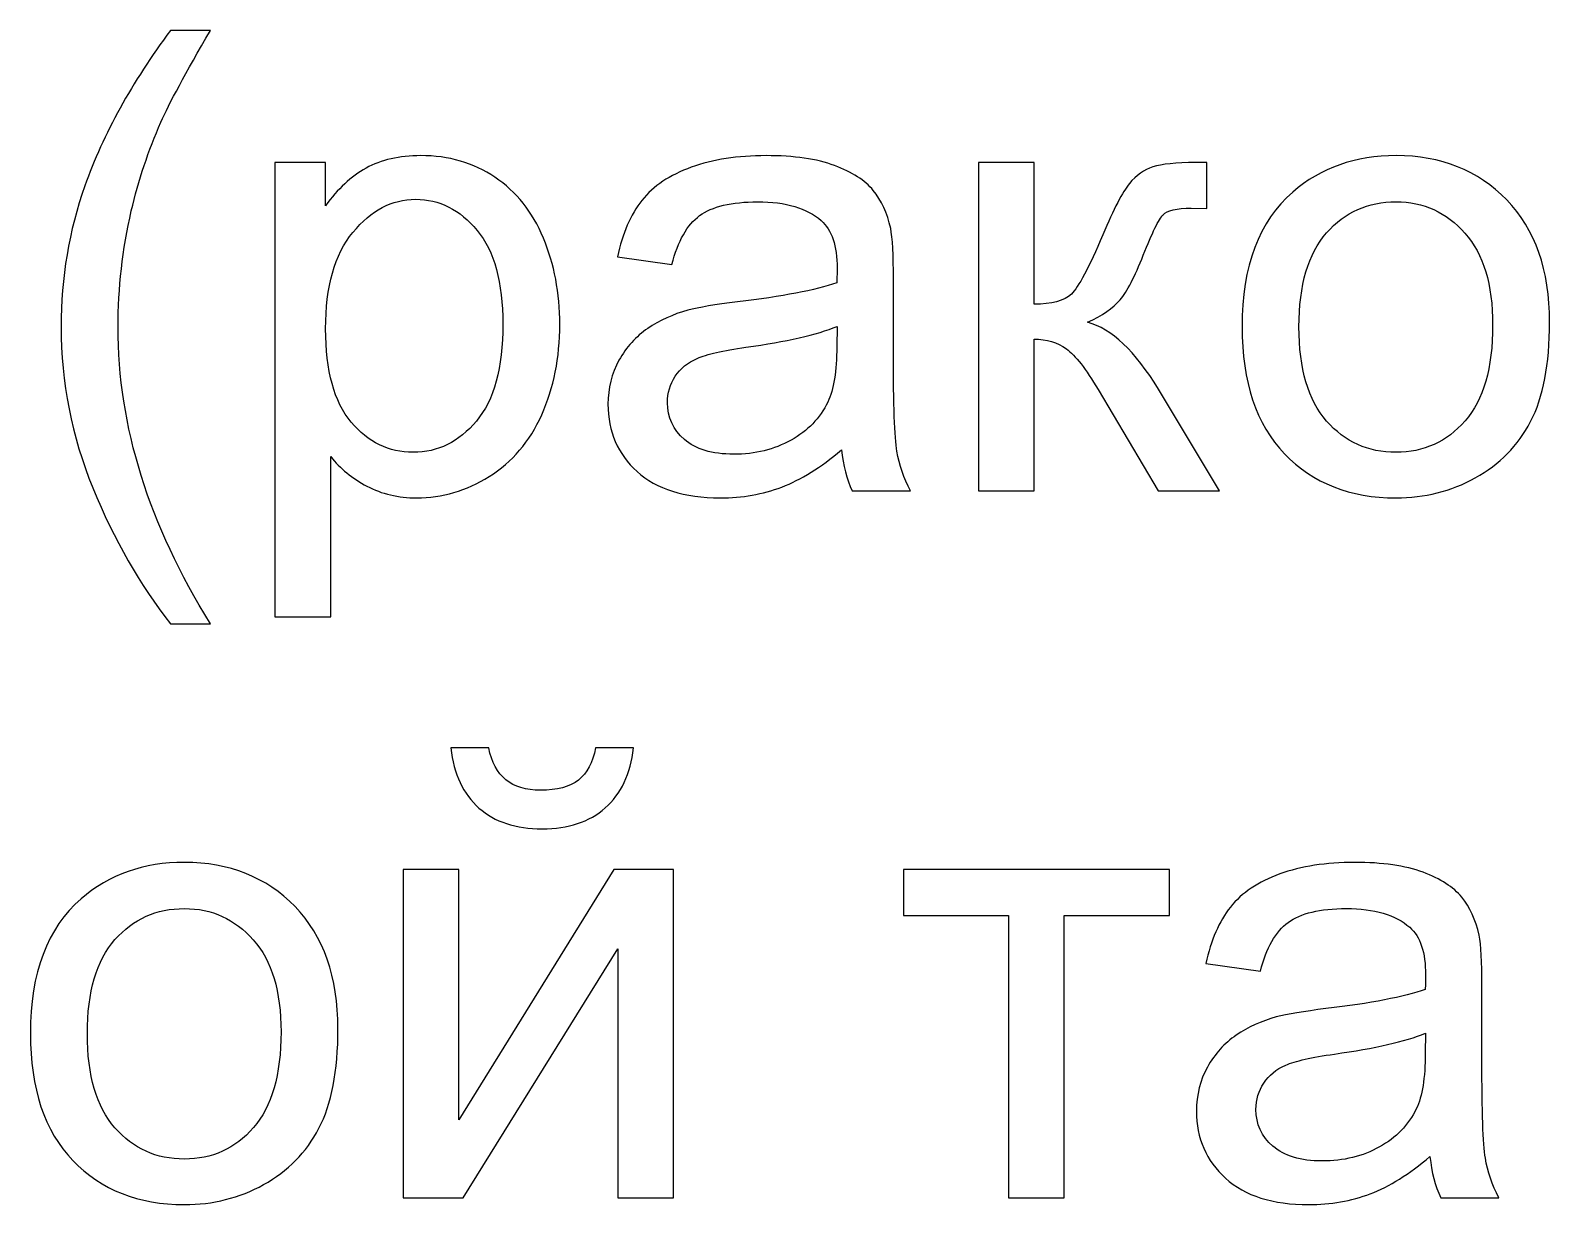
# Model space of a CAD drawing. Header units: millimetres. Extents: x -1744 to 2824, y -3870 to 2862.
# Drawn here: x 1922.4 to 1987.6, y 2599.9 to 2650.4 of the extents above; entities that cross this region are included whole.
import ezdxf

# ---------------------------------------------------------------- set-up
doc = ezdxf.new("R2010")
doc.units = ezdxf.units.MM
doc.header["$MEASUREMENT"] = 0
doc.layers.add('layer 1', color=7, linetype='Continuous')

msp = doc.modelspace()

# ---------------------------------------------------------------- linework, layer by layer
at = {"layer": 'layer 1', "color": 250}
for points, knots in [([(1928.3849, 2624.8972), (1927.0714, 2626.5595), (1925.9572, 2628.5026), (1925.0467, 2630.7311), (1925.0467, 2630.7311), (1924.1363, 2632.9596), (1923.6834, 2635.2696), (1923.6834, 2637.6567), (1923.6834, 2637.6567), (1923.6834, 2639.7628), (1924.0231, 2641.7785), (1924.7025, 2643.7035), (1924.7025, 2643.7035), (1925.4997, 2645.941), (1926.7272, 2648.1695), (1928.3849, 2650.3889), (1928.3849, 2650.3889), (1928.3849, 2650.3889), (1930.0971, 2650.3889), (1930.0971, 2650.3889), (1930.0971, 2650.3889), (1929.0281, 2648.55), (1928.317, 2647.2364), (1927.9728, 2646.4483), (1927.9728, 2646.4483), (1927.4338, 2645.2299), (1927.008, 2643.9571), (1926.7, 2642.63), (1926.7, 2642.63), (1926.3195, 2640.9767), (1926.1293, 2639.3144), (1926.1293, 2637.6431), (1926.1293, 2637.6431), (1926.1293, 2633.3899), (1927.4519, 2629.1413), (1930.0971, 2624.8972), (1930.0971, 2624.8972), (1930.0971, 2624.8972), (1928.3849, 2624.8972), (1928.3849, 2624.8972)], [0, 0, 0, 0, 0.0909091, 0.0909091, 0.0909091, 0.0909091, 0.1818182, 0.1818182, 0.1818182, 0.1818182, 0.2727273, 0.2727273, 0.2727273, 0.2727273, 0.3636364, 0.3636364, 0.3636364, 0.3636364, 0.4545455, 0.4545455, 0.4545455, 0.4545455, 0.5454545, 0.5454545, 0.5454545, 0.5454545, 0.6363636, 0.6363636, 0.6363636, 0.6363636, 0.7272727, 0.7272727, 0.7272727, 0.7272727, 0.8181818, 0.8181818, 0.8181818, 0.8181818, 1, 1, 1, 1]), ([(1932.8691, 2625.1961), (1932.8691, 2625.1961), (1932.8691, 2644.709), (1932.8691, 2644.709), (1932.8691, 2644.709), (1932.8691, 2644.709), (1935.0432, 2644.709), (1935.0432, 2644.709), (1935.0432, 2644.709), (1935.0432, 2644.709), (1935.0432, 2642.8565), (1935.0432, 2642.8565), (1935.0432, 2642.8565), (1935.555, 2643.5721), (1936.1348, 2644.1111), (1936.7825, 2644.4689), (1936.7825, 2644.4689), (1937.4257, 2644.8268), (1938.2093, 2645.008), (1939.1288, 2645.008), (1939.1288, 2645.008), (1940.3336, 2645.008), (1941.3935, 2644.6999), (1942.313, 2644.0794), (1942.313, 2644.0794), (1943.2324, 2643.4634), (1943.9254, 2642.5892), (1944.3965, 2641.4659), (1944.3965, 2641.4659), (1944.863, 2640.3381), (1945.0986, 2639.1061), (1945.0986, 2637.7608), (1945.0986, 2637.7608), (1945.0986, 2636.325), (1944.8404, 2635.0296), (1944.324, 2633.8746), (1944.324, 2633.8746), (1943.8077, 2632.7241), (1943.0558, 2631.8408), (1942.0684, 2631.2248), (1942.0684, 2631.2248), (1941.0855, 2630.6134), (1940.0482, 2630.3054), (1938.9612, 2630.3054), (1938.9612, 2630.3054), (1938.164, 2630.3054), (1937.4483, 2630.4729), (1936.8187, 2630.8081), (1936.8187, 2630.8081), (1936.1846, 2631.1433), (1935.6683, 2631.5645), (1935.2606, 2632.0764), (1935.2606, 2632.0764), (1935.2606, 2632.0764), (1935.2606, 2625.1961), (1935.2606, 2625.1961), (1935.2606, 2625.1961), (1935.2606, 2625.1961), (1932.8691, 2625.1961), (1932.8691, 2625.1961)], [0, 0, 0, 0, 0.0625, 0.0625, 0.0625, 0.0625, 0.125, 0.125, 0.125, 0.125, 0.1875, 0.1875, 0.1875, 0.1875, 0.25, 0.25, 0.25, 0.25, 0.3125, 0.3125, 0.3125, 0.3125, 0.375, 0.375, 0.375, 0.375, 0.4375, 0.4375, 0.4375, 0.4375, 0.5, 0.5, 0.5, 0.5, 0.5625, 0.5625, 0.5625, 0.5625, 0.625, 0.625, 0.625, 0.625, 0.6875, 0.6875, 0.6875, 0.6875, 0.75, 0.75, 0.75, 0.75, 0.8125, 0.8125, 0.8125, 0.8125, 0.875, 0.875, 0.875, 0.875, 1, 1, 1, 1]), ([(1957.1968, 2632.3708), (1956.309, 2631.6144), (1955.4529, 2631.0844), (1954.6331, 2630.7719), (1954.6331, 2630.7719), (1953.8133, 2630.4594), (1952.9346, 2630.3054), (1951.9924, 2630.3054), (1951.9924, 2630.3054), (1950.4434, 2630.3054), (1949.2521, 2630.6813), (1948.4187, 2631.4377), (1948.4187, 2631.4377), (1947.5853, 2632.1896), (1947.1686, 2633.1544), (1947.1686, 2634.3275), (1947.1686, 2634.3275), (1947.1686, 2635.016), (1947.3271, 2635.6456), (1947.6396, 2636.2163), (1947.6396, 2636.2163), (1947.9567, 2636.787), (1948.3689, 2637.2399), (1948.8762, 2637.5842), (1948.8762, 2637.5842), (1949.388, 2637.9284), (1949.9587, 2638.1911), (1950.5974, 2638.3678), (1950.5974, 2638.3678), (1951.0684, 2638.4901), (1951.7795, 2638.6078), (1952.7262, 2638.7256), (1952.7262, 2638.7256), (1954.6557, 2638.9521), (1956.0825, 2639.2284), (1956.9929, 2639.5454), (1956.9929, 2639.5454), (1957.002, 2639.8716), (1957.0065, 2640.0799), (1957.0065, 2640.166), (1957.0065, 2640.166), (1957.0065, 2641.1353), (1956.7801, 2641.8192), (1956.3271, 2642.2178), (1956.3271, 2642.2178), (1955.7156, 2642.7568), (1954.8052, 2643.0241), (1953.6004, 2643.0241), (1953.6004, 2643.0241), (1952.4725, 2643.0241), (1951.6391, 2642.8248), (1951.1047, 2642.4307), (1951.1047, 2642.4307), (1950.5656, 2642.0366), (1950.1716, 2641.3391), (1949.9134, 2640.3336), (1949.9134, 2640.3336), (1949.9134, 2640.3336), (1947.5762, 2640.6597), (1947.5762, 2640.6597), (1947.5762, 2640.6597), (1947.7891, 2641.6607), (1948.1379, 2642.4715), (1948.627, 2643.0875), (1948.627, 2643.0875), (1949.1162, 2643.7035), (1949.8228, 2644.1745), (1950.7468, 2644.5097), (1950.7468, 2644.5097), (1951.6663, 2644.8404), (1952.7398, 2645.008), (1953.9537, 2645.008), (1953.9537, 2645.008), (1955.1585, 2645.008), (1956.1414, 2644.8675), (1956.8978, 2644.5822), (1956.8978, 2644.5822), (1957.6497, 2644.2968), (1958.2068, 2643.9435), (1958.5601, 2643.5132), (1958.5601, 2643.5132), (1958.9134, 2643.0829), (1959.1625, 2642.5394), (1959.3075, 2641.8826), (1959.3075, 2641.8826), (1959.3845, 2641.475), (1959.4253, 2640.7412), (1959.4253, 2639.6858), (1959.4253, 2639.6858), (1959.4253, 2639.6858), (1959.4253, 2636.5152), (1959.4253, 2636.5152), (1959.4253, 2636.5152), (1959.4253, 2634.3003), (1959.4751, 2632.9007), (1959.5747, 2632.3074), (1959.5747, 2632.3074), (1959.6698, 2631.714), (1959.8691, 2631.1478), (1960.159, 2630.6043), (1960.159, 2630.6043), (1960.159, 2630.6043), (1957.6588, 2630.6043), (1957.6588, 2630.6043), (1957.6588, 2630.6043), (1957.4187, 2631.1071), (1957.2647, 2631.6959), (1957.1968, 2632.3708)], [0, 0, 0, 0, 0.0357143, 0.0357143, 0.0357143, 0.0357143, 0.0714286, 0.0714286, 0.0714286, 0.0714286, 0.1071429, 0.1071429, 0.1071429, 0.1071429, 0.1428571, 0.1428571, 0.1428571, 0.1428571, 0.1785714, 0.1785714, 0.1785714, 0.1785714, 0.2142857, 0.2142857, 0.2142857, 0.2142857, 0.25, 0.25, 0.25, 0.25, 0.2857143, 0.2857143, 0.2857143, 0.2857143, 0.3214286, 0.3214286, 0.3214286, 0.3214286, 0.3571429, 0.3571429, 0.3571429, 0.3571429, 0.3928571, 0.3928571, 0.3928571, 0.3928571, 0.4285714, 0.4285714, 0.4285714, 0.4285714, 0.4642857, 0.4642857, 0.4642857, 0.4642857, 0.5, 0.5, 0.5, 0.5, 0.5357143, 0.5357143, 0.5357143, 0.5357143, 0.5714286, 0.5714286, 0.5714286, 0.5714286, 0.6071429, 0.6071429, 0.6071429, 0.6071429, 0.6428571, 0.6428571, 0.6428571, 0.6428571, 0.6785714, 0.6785714, 0.6785714, 0.6785714, 0.7142857, 0.7142857, 0.7142857, 0.7142857, 0.75, 0.75, 0.75, 0.75, 0.7857143, 0.7857143, 0.7857143, 0.7857143, 0.8214286, 0.8214286, 0.8214286, 0.8214286, 0.8571429, 0.8571429, 0.8571429, 0.8571429, 0.8928571, 0.8928571, 0.8928571, 0.8928571, 0.9285714, 0.9285714, 0.9285714, 0.9285714, 1, 1, 1, 1]), ([(1974.3951, 2637.6567), (1974.3951, 2640.2611), (1975.1198, 2642.1906), (1976.5738, 2643.4453), (1976.5738, 2643.4453), (1977.7832, 2644.4871), (1979.2643, 2645.008), (1981.0081, 2645.008), (1981.0081, 2645.008), (1982.9422, 2645.008), (1984.5275, 2644.3738), (1985.7595, 2643.1056), (1985.7595, 2643.1056), (1986.987, 2641.8419), (1987.603, 2640.089), (1987.603, 2637.8559), (1987.603, 2637.8559), (1987.603, 2636.0442), (1987.3312, 2634.6219), (1986.7877, 2633.5847), (1986.7877, 2633.5847), (1986.2442, 2632.5474), (1985.4515, 2631.7412), (1984.4097, 2631.166), (1984.4097, 2631.166), (1983.3725, 2630.5907), (1982.2356, 2630.3054), (1981.0081, 2630.3054), (1981.0081, 2630.3054), (1979.0333, 2630.3054), (1977.4389, 2630.9349), (1976.2205, 2632.1987), (1976.2205, 2632.1987), (1975.0021, 2633.4624), (1974.3951, 2635.2832), (1974.3951, 2637.6567)], [0, 0, 0, 0, 0.1, 0.1, 0.1, 0.1, 0.2, 0.2, 0.2, 0.2, 0.3, 0.3, 0.3, 0.3, 0.4, 0.4, 0.4, 0.4, 0.5, 0.5, 0.5, 0.5, 0.6, 0.6, 0.6, 0.6, 0.7, 0.7, 0.7, 0.7, 0.8, 0.8, 0.8, 0.8, 1, 1, 1, 1]), ([(1963.0715, 2644.709), (1963.0715, 2644.709), (1965.463, 2644.709), (1965.463, 2644.709), (1965.463, 2644.709), (1965.463, 2644.709), (1965.463, 2638.6214), (1965.463, 2638.6214), (1965.463, 2638.6214), (1966.224, 2638.6214), (1966.7585, 2638.7664), (1967.0665, 2639.0608), (1967.0665, 2639.0608), (1967.3699, 2639.3507), (1967.8183, 2640.1977), (1968.4162, 2641.6063), (1968.4162, 2641.6063), (1968.8873, 2642.7206), (1969.2678, 2643.4543), (1969.5577, 2643.8076), (1969.5577, 2643.8076), (1969.8521, 2644.1609), (1970.1873, 2644.401), (1970.5677, 2644.5233), (1970.5677, 2644.5233), (1970.9527, 2644.6456), (1971.5642, 2644.709), (1972.4022, 2644.709), (1972.4022, 2644.709), (1972.4022, 2644.709), (1972.8823, 2644.709), (1972.8823, 2644.709), (1972.8823, 2644.709), (1972.8823, 2644.709), (1972.8823, 2642.7387), (1972.8823, 2642.7387), (1972.8823, 2642.7387), (1972.8823, 2642.7387), (1972.2164, 2642.7523), (1972.2164, 2642.7523), (1972.2164, 2642.7523), (1971.5869, 2642.7523), (1971.1837, 2642.6572), (1971.0071, 2642.4715), (1971.0071, 2642.4715), (1970.8214, 2642.2767), (1970.536, 2641.6969), (1970.1555, 2640.7322), (1970.1555, 2640.7322), (1969.7932, 2639.8081), (1969.4625, 2639.1695), (1969.1591, 2638.8162), (1969.1591, 2638.8162), (1968.8601, 2638.4629), (1968.3936, 2638.1413), (1967.764, 2637.8469), (1967.764, 2637.8469), (1968.7922, 2637.5706), (1969.8068, 2636.6149), (1970.8033, 2634.9752), (1970.8033, 2634.9752), (1970.8033, 2634.9752), (1973.4258, 2630.6043), (1973.4258, 2630.6043), (1973.4258, 2630.6043), (1973.4258, 2630.6043), (1970.7987, 2630.6043), (1970.7987, 2630.6043), (1970.7987, 2630.6043), (1970.7987, 2630.6043), (1968.2124, 2634.9616), (1968.2124, 2634.9616), (1968.2124, 2634.9616), (1967.6915, 2635.8449), (1967.2386, 2636.4246), (1966.8536, 2636.7055), (1966.8536, 2636.7055), (1966.464, 2636.9863), (1966.002, 2637.1267), (1965.463, 2637.1267), (1965.463, 2637.1267), (1965.463, 2637.1267), (1965.463, 2630.6043), (1965.463, 2630.6043), (1965.463, 2630.6043), (1965.463, 2630.6043), (1963.0715, 2630.6043), (1963.0715, 2630.6043), (1963.0715, 2630.6043), (1963.0715, 2630.6043), (1963.0715, 2644.709), (1963.0715, 2644.709)], [0, 0, 0, 0, 0.0416667, 0.0416667, 0.0416667, 0.0416667, 0.0833333, 0.0833333, 0.0833333, 0.0833333, 0.125, 0.125, 0.125, 0.125, 0.1666667, 0.1666667, 0.1666667, 0.1666667, 0.2083333, 0.2083333, 0.2083333, 0.2083333, 0.25, 0.25, 0.25, 0.25, 0.2916667, 0.2916667, 0.2916667, 0.2916667, 0.3333333, 0.3333333, 0.3333333, 0.3333333, 0.375, 0.375, 0.375, 0.375, 0.4166667, 0.4166667, 0.4166667, 0.4166667, 0.4583333, 0.4583333, 0.4583333, 0.4583333, 0.5, 0.5, 0.5, 0.5, 0.5416667, 0.5416667, 0.5416667, 0.5416667, 0.5833333, 0.5833333, 0.5833333, 0.5833333, 0.625, 0.625, 0.625, 0.625, 0.6666667, 0.6666667, 0.6666667, 0.6666667, 0.7083333, 0.7083333, 0.7083333, 0.7083333, 0.75, 0.75, 0.75, 0.75, 0.7916667, 0.7916667, 0.7916667, 0.7916667, 0.8333333, 0.8333333, 0.8333333, 0.8333333, 0.875, 0.875, 0.875, 0.875, 0.9166667, 0.9166667, 0.9166667, 0.9166667, 1, 1, 1, 1]), ([(1935.0432, 2637.5706), (1935.0432, 2635.7633), (1935.4101, 2634.4272), (1936.1393, 2633.562), (1936.1393, 2633.562), (1936.8731, 2632.6969), (1937.7609, 2632.2621), (1938.8026, 2632.2621), (1938.8026, 2632.2621), (1939.8625, 2632.2621), (1940.7684, 2632.7105), (1941.5203, 2633.6073), (1941.5203, 2633.6073), (1942.2767, 2634.5042), (1942.6527, 2635.8902), (1942.6527, 2637.7699), (1942.6527, 2637.7699), (1942.6527, 2639.5636), (1942.2858, 2640.9043), (1941.5475, 2641.7966), (1941.5475, 2641.7966), (1940.8092, 2642.6889), (1939.9305, 2643.1328), (1938.9068, 2643.1328), (1938.9068, 2643.1328), (1937.8922, 2643.1328), (1936.9954, 2642.6572), (1936.2163, 2641.7105), (1936.2163, 2641.7105), (1935.4327, 2640.7593), (1935.0432, 2639.3824), (1935.0432, 2637.5706)], [0, 0, 0, 0, 0.1111111, 0.1111111, 0.1111111, 0.1111111, 0.2222222, 0.2222222, 0.2222222, 0.2222222, 0.3333333, 0.3333333, 0.3333333, 0.3333333, 0.4444444, 0.4444444, 0.4444444, 0.4444444, 0.5555556, 0.5555556, 0.5555556, 0.5555556, 0.6666667, 0.6666667, 0.6666667, 0.6666667, 0.7777778, 0.7777778, 0.7777778, 0.7777778, 1, 1, 1, 1]), ([(1976.841, 2637.6521), (1976.841, 2635.8494), (1977.2351, 2634.4996), (1978.0232, 2633.6073), (1978.0232, 2633.6073), (1978.8159, 2632.7105), (1979.8078, 2632.2621), (1981.0081, 2632.2621), (1981.0081, 2632.2621), (1982.1948, 2632.2621), (1983.1823, 2632.7105), (1983.9749, 2633.6119), (1983.9749, 2633.6119), (1984.763, 2634.5132), (1985.1571, 2635.8856), (1985.1571, 2637.7291), (1985.1571, 2637.7291), (1985.1571, 2639.4684), (1984.7585, 2640.7865), (1983.9659, 2641.6788), (1983.9659, 2641.6788), (1983.1732, 2642.5756), (1982.1858, 2643.0241), (1981.0081, 2643.0241), (1981.0081, 2643.0241), (1979.8078, 2643.0241), (1978.8159, 2642.5802), (1978.0232, 2641.6879), (1978.0232, 2641.6879), (1977.2351, 2640.7956), (1976.841, 2639.4503), (1976.841, 2637.6521)], [0, 0, 0, 0, 0.1111111, 0.1111111, 0.1111111, 0.1111111, 0.2222222, 0.2222222, 0.2222222, 0.2222222, 0.3333333, 0.3333333, 0.3333333, 0.3333333, 0.4444444, 0.4444444, 0.4444444, 0.4444444, 0.5555556, 0.5555556, 0.5555556, 0.5555556, 0.6666667, 0.6666667, 0.6666667, 0.6666667, 0.7777778, 0.7777778, 0.7777778, 0.7777778, 1, 1, 1, 1]), ([(1957.0065, 2637.6702), (1956.1369, 2637.3169), (1954.8324, 2637.018), (1953.0931, 2636.7734), (1953.0931, 2636.7734), (1952.1057, 2636.633), (1951.4081, 2636.4745), (1951.0005, 2636.2978), (1951.0005, 2636.2978), (1950.5928, 2636.1212), (1950.2803, 2635.863), (1950.0584, 2635.5278), (1950.0584, 2635.5278), (1949.8364, 2635.1881), (1949.7232, 2634.8122), (1949.7232, 2634.3954), (1949.7232, 2634.3954), (1949.7232, 2633.7659), (1949.9632, 2633.2359), (1950.4479, 2632.8147), (1950.4479, 2632.8147), (1950.9325, 2632.3934), (1951.6391, 2632.1805), (1952.5677, 2632.1805), (1952.5677, 2632.1805), (1953.4871, 2632.1805), (1954.307, 2632.3798), (1955.0272, 2632.783), (1955.0272, 2632.783), (1955.7428, 2633.1816), (1956.2728, 2633.7296), (1956.6079, 2634.4226), (1956.6079, 2634.4226), (1956.8661, 2634.9616), (1956.9929, 2635.7543), (1956.9929, 2636.8006), (1956.9929, 2636.8006), (1956.9929, 2636.8006), (1957.0065, 2637.6702), (1957.0065, 2637.6702)], [0, 0, 0, 0, 0.0909091, 0.0909091, 0.0909091, 0.0909091, 0.1818182, 0.1818182, 0.1818182, 0.1818182, 0.2727273, 0.2727273, 0.2727273, 0.2727273, 0.3636364, 0.3636364, 0.3636364, 0.3636364, 0.4545455, 0.4545455, 0.4545455, 0.4545455, 0.5454545, 0.5454545, 0.5454545, 0.5454545, 0.6363636, 0.6363636, 0.6363636, 0.6363636, 0.7272727, 0.7272727, 0.7272727, 0.7272727, 0.8181818, 0.8181818, 0.8181818, 0.8181818, 1, 1, 1, 1]), ([(1946.6386, 2619.566), (1946.6386, 2619.566), (1948.2692, 2619.566), (1948.2692, 2619.566), (1948.2692, 2619.566), (1948.1378, 2618.4473), (1947.7302, 2617.5867), (1947.0508, 2616.9888), (1947.0508, 2616.9888), (1946.3713, 2616.3864), (1945.47, 2616.0874), (1944.3421, 2616.0874), (1944.3421, 2616.0874), (1943.2098, 2616.0874), (1942.3039, 2616.3864), (1941.629, 2616.9797), (1941.629, 2616.9797), (1940.9541, 2617.5776), (1940.5465, 2618.4382), (1940.4151, 2619.566), (1940.4151, 2619.566), (1940.4151, 2619.566), (1942.0457, 2619.566), (1942.0457, 2619.566), (1942.0457, 2619.566), (1942.168, 2618.9546), (1942.4171, 2618.4971), (1942.784, 2618.1981), (1942.784, 2618.1981), (1943.1509, 2617.8947), (1943.6491, 2617.7452), (1944.2697, 2617.7452), (1944.2697, 2617.7452), (1944.9899, 2617.7452), (1945.5334, 2617.8901), (1945.9003, 2618.1846), (1945.9003, 2618.1846), (1946.2672, 2618.4744), (1946.5163, 2618.9364), (1946.6386, 2619.566)], [0, 0, 0, 0, 0.0909091, 0.0909091, 0.0909091, 0.0909091, 0.1818182, 0.1818182, 0.1818182, 0.1818182, 0.2727273, 0.2727273, 0.2727273, 0.2727273, 0.3636364, 0.3636364, 0.3636364, 0.3636364, 0.4545455, 0.4545455, 0.4545455, 0.4545455, 0.5454545, 0.5454545, 0.5454545, 0.5454545, 0.6363636, 0.6363636, 0.6363636, 0.6363636, 0.7272727, 0.7272727, 0.7272727, 0.7272727, 0.8181818, 0.8181818, 0.8181818, 0.8181818, 1, 1, 1, 1]), ([(1922.3652, 2607.2958), (1922.3652, 2609.9002), (1923.0899, 2611.8297), (1924.5439, 2613.0844), (1924.5439, 2613.0844), (1925.7533, 2614.1262), (1927.2344, 2614.6471), (1928.9782, 2614.6471), (1928.9782, 2614.6471), (1930.9123, 2614.6471), (1932.4976, 2614.0129), (1933.7296, 2612.7447), (1933.7296, 2612.7447), (1934.9571, 2611.481), (1935.5731, 2609.7281), (1935.5731, 2607.495), (1935.5731, 2607.495), (1935.5731, 2605.6833), (1935.3013, 2604.261), (1934.7578, 2603.2238), (1934.7578, 2603.2238), (1934.2143, 2602.1865), (1933.4216, 2601.3803), (1932.3798, 2600.8051), (1932.3798, 2600.8051), (1931.3426, 2600.2298), (1930.2057, 2599.9445), (1928.9782, 2599.9445), (1928.9782, 2599.9445), (1927.0034, 2599.9445), (1925.409, 2600.574), (1924.1906, 2601.8378), (1924.1906, 2601.8378), (1922.9722, 2603.1015), (1922.3652, 2604.9223), (1922.3652, 2607.2958)], [0, 0, 0, 0, 0.1, 0.1, 0.1, 0.1, 0.2, 0.2, 0.2, 0.2, 0.3, 0.3, 0.3, 0.3, 0.4, 0.4, 0.4, 0.4, 0.5, 0.5, 0.5, 0.5, 0.6, 0.6, 0.6, 0.6, 0.7, 0.7, 0.7, 0.7, 0.8, 0.8, 0.8, 0.8, 1, 1, 1, 1]), ([(1938.3769, 2614.3481), (1938.3769, 2614.3481), (1940.7684, 2614.3481), (1940.7684, 2614.3481), (1940.7684, 2614.3481), (1940.7684, 2614.3481), (1940.7684, 2603.5907), (1940.7684, 2603.5907), (1940.7684, 2603.5907), (1940.7684, 2603.5907), (1947.4131, 2614.3481), (1947.4131, 2614.3481), (1947.4131, 2614.3481), (1947.4131, 2614.3481), (1949.9813, 2614.3481), (1949.9813, 2614.3481), (1949.9813, 2614.3481), (1949.9813, 2614.3481), (1949.9813, 2600.2434), (1949.9813, 2600.2434), (1949.9813, 2600.2434), (1949.9813, 2600.2434), (1947.5898, 2600.2434), (1947.5898, 2600.2434), (1947.5898, 2600.2434), (1947.5898, 2600.2434), (1947.5898, 2610.9329), (1947.5898, 2610.9329), (1947.5898, 2610.9329), (1947.5898, 2610.9329), (1940.9541, 2600.2434), (1940.9541, 2600.2434), (1940.9541, 2600.2434), (1940.9541, 2600.2434), (1938.3769, 2600.2434), (1938.3769, 2600.2434), (1938.3769, 2600.2434), (1938.3769, 2600.2434), (1938.3769, 2614.3481), (1938.3769, 2614.3481)], [0, 0, 0, 0, 0.0909091, 0.0909091, 0.0909091, 0.0909091, 0.1818182, 0.1818182, 0.1818182, 0.1818182, 0.2727273, 0.2727273, 0.2727273, 0.2727273, 0.3636364, 0.3636364, 0.3636364, 0.3636364, 0.4545455, 0.4545455, 0.4545455, 0.4545455, 0.5454545, 0.5454545, 0.5454545, 0.5454545, 0.6363636, 0.6363636, 0.6363636, 0.6363636, 0.7272727, 0.7272727, 0.7272727, 0.7272727, 0.8181818, 0.8181818, 0.8181818, 0.8181818, 1, 1, 1, 1]), ([(1959.86, 2614.3481), (1959.86, 2614.3481), (1971.2742, 2614.3481), (1971.2742, 2614.3481), (1971.2742, 2614.3481), (1971.2742, 2614.3481), (1971.2742, 2612.3642), (1971.2742, 2612.3642), (1971.2742, 2612.3642), (1971.2742, 2612.3642), (1966.7629, 2612.3642), (1966.7629, 2612.3642), (1966.7629, 2612.3642), (1966.7629, 2612.3642), (1966.7629, 2600.2434), (1966.7629, 2600.2434), (1966.7629, 2600.2434), (1966.7629, 2600.2434), (1964.3714, 2600.2434), (1964.3714, 2600.2434), (1964.3714, 2600.2434), (1964.3714, 2600.2434), (1964.3714, 2612.3642), (1964.3714, 2612.3642), (1964.3714, 2612.3642), (1964.3714, 2612.3642), (1959.86, 2612.3642), (1959.86, 2612.3642), (1959.86, 2612.3642), (1959.86, 2612.3642), (1959.86, 2614.3481), (1959.86, 2614.3481)], [0, 0, 0, 0, 0.1111111, 0.1111111, 0.1111111, 0.1111111, 0.2222222, 0.2222222, 0.2222222, 0.2222222, 0.3333333, 0.3333333, 0.3333333, 0.3333333, 0.4444444, 0.4444444, 0.4444444, 0.4444444, 0.5555556, 0.5555556, 0.5555556, 0.5555556, 0.6666667, 0.6666667, 0.6666667, 0.6666667, 0.7777778, 0.7777778, 0.7777778, 0.7777778, 1, 1, 1, 1]), ([(1982.4665, 2602.0099), (1981.5787, 2601.2535), (1980.7226, 2600.7235), (1979.9028, 2600.411), (1979.9028, 2600.411), (1979.083, 2600.0985), (1978.2043, 2599.9445), (1977.2621, 2599.9445), (1977.2621, 2599.9445), (1975.7131, 2599.9445), (1974.5218, 2600.3204), (1973.6884, 2601.0768), (1973.6884, 2601.0768), (1972.855, 2601.8287), (1972.4383, 2602.7935), (1972.4383, 2603.9666), (1972.4383, 2603.9666), (1972.4383, 2604.6551), (1972.5968, 2605.2847), (1972.9093, 2605.8554), (1972.9093, 2605.8554), (1973.2264, 2606.4261), (1973.6386, 2606.879), (1974.1459, 2607.2233), (1974.1459, 2607.2233), (1974.6577, 2607.5675), (1975.2284, 2607.8302), (1975.8671, 2608.0069), (1975.8671, 2608.0069), (1976.3381, 2608.1292), (1977.0492, 2608.2469), (1977.9959, 2608.3647), (1977.9959, 2608.3647), (1979.9254, 2608.5912), (1981.3522, 2608.8675), (1982.2626, 2609.1845), (1982.2626, 2609.1845), (1982.2717, 2609.5107), (1982.2762, 2609.719), (1982.2762, 2609.8051), (1982.2762, 2609.8051), (1982.2762, 2610.7744), (1982.0498, 2611.4583), (1981.5968, 2611.8569), (1981.5968, 2611.8569), (1980.9853, 2612.3959), (1980.0749, 2612.6632), (1978.8701, 2612.6632), (1978.8701, 2612.6632), (1977.7422, 2612.6632), (1976.9088, 2612.4639), (1976.3744, 2612.0698), (1976.3744, 2612.0698), (1975.8353, 2611.6757), (1975.4413, 2610.9782), (1975.1831, 2609.9727), (1975.1831, 2609.9727), (1975.1831, 2609.9727), (1972.8459, 2610.2988), (1972.8459, 2610.2988), (1972.8459, 2610.2988), (1973.0588, 2611.2998), (1973.4076, 2612.1106), (1973.8967, 2612.7266), (1973.8967, 2612.7266), (1974.3859, 2613.3426), (1975.0925, 2613.8136), (1976.0165, 2614.1488), (1976.0165, 2614.1488), (1976.936, 2614.4795), (1978.0095, 2614.6471), (1979.2234, 2614.6471), (1979.2234, 2614.6471), (1980.4282, 2614.6471), (1981.4111, 2614.5066), (1982.1675, 2614.2213), (1982.1675, 2614.2213), (1982.9194, 2613.9359), (1983.4765, 2613.5826), (1983.8298, 2613.1523), (1983.8298, 2613.1523), (1984.1831, 2612.722), (1984.4322, 2612.1785), (1984.5772, 2611.5217), (1984.5772, 2611.5217), (1984.6542, 2611.1141), (1984.695, 2610.3803), (1984.695, 2609.3249), (1984.695, 2609.3249), (1984.695, 2609.3249), (1984.695, 2606.1543), (1984.695, 2606.1543), (1984.695, 2606.1543), (1984.695, 2603.9394), (1984.7448, 2602.5398), (1984.8444, 2601.9465), (1984.8444, 2601.9465), (1984.9395, 2601.3531), (1985.1388, 2600.7869), (1985.4287, 2600.2434), (1985.4287, 2600.2434), (1985.4287, 2600.2434), (1982.9285, 2600.2434), (1982.9285, 2600.2434), (1982.9285, 2600.2434), (1982.6884, 2600.7462), (1982.5344, 2601.335), (1982.4665, 2602.0099)], [0, 0, 0, 0, 0.0357143, 0.0357143, 0.0357143, 0.0357143, 0.0714286, 0.0714286, 0.0714286, 0.0714286, 0.1071429, 0.1071429, 0.1071429, 0.1071429, 0.1428571, 0.1428571, 0.1428571, 0.1428571, 0.1785714, 0.1785714, 0.1785714, 0.1785714, 0.2142857, 0.2142857, 0.2142857, 0.2142857, 0.25, 0.25, 0.25, 0.25, 0.2857143, 0.2857143, 0.2857143, 0.2857143, 0.3214286, 0.3214286, 0.3214286, 0.3214286, 0.3571429, 0.3571429, 0.3571429, 0.3571429, 0.3928571, 0.3928571, 0.3928571, 0.3928571, 0.4285714, 0.4285714, 0.4285714, 0.4285714, 0.4642857, 0.4642857, 0.4642857, 0.4642857, 0.5, 0.5, 0.5, 0.5, 0.5357143, 0.5357143, 0.5357143, 0.5357143, 0.5714286, 0.5714286, 0.5714286, 0.5714286, 0.6071429, 0.6071429, 0.6071429, 0.6071429, 0.6428571, 0.6428571, 0.6428571, 0.6428571, 0.6785714, 0.6785714, 0.6785714, 0.6785714, 0.7142857, 0.7142857, 0.7142857, 0.7142857, 0.75, 0.75, 0.75, 0.75, 0.7857143, 0.7857143, 0.7857143, 0.7857143, 0.8214286, 0.8214286, 0.8214286, 0.8214286, 0.8571429, 0.8571429, 0.8571429, 0.8571429, 0.8928571, 0.8928571, 0.8928571, 0.8928571, 0.9285714, 0.9285714, 0.9285714, 0.9285714, 1, 1, 1, 1]), ([(1924.8111, 2607.2912), (1924.8111, 2605.4885), (1925.2052, 2604.1387), (1925.9933, 2603.2464), (1925.9933, 2603.2464), (1926.786, 2602.3496), (1927.7779, 2601.9012), (1928.9782, 2601.9012), (1928.9782, 2601.9012), (1930.1649, 2601.9012), (1931.1524, 2602.3496), (1931.945, 2603.251), (1931.945, 2603.251), (1932.7331, 2604.1523), (1933.1272, 2605.5247), (1933.1272, 2607.3682), (1933.1272, 2607.3682), (1933.1272, 2609.1075), (1932.7286, 2610.4256), (1931.936, 2611.3179), (1931.936, 2611.3179), (1931.1433, 2612.2147), (1930.1559, 2612.6632), (1928.9782, 2612.6632), (1928.9782, 2612.6632), (1927.7779, 2612.6632), (1926.786, 2612.2193), (1925.9933, 2611.327), (1925.9933, 2611.327), (1925.2052, 2610.4347), (1924.8111, 2609.0894), (1924.8111, 2607.2912)], [0, 0, 0, 0, 0.1111111, 0.1111111, 0.1111111, 0.1111111, 0.2222222, 0.2222222, 0.2222222, 0.2222222, 0.3333333, 0.3333333, 0.3333333, 0.3333333, 0.4444444, 0.4444444, 0.4444444, 0.4444444, 0.5555556, 0.5555556, 0.5555556, 0.5555556, 0.6666667, 0.6666667, 0.6666667, 0.6666667, 0.7777778, 0.7777778, 0.7777778, 0.7777778, 1, 1, 1, 1]), ([(1982.2762, 2607.3093), (1981.4066, 2606.956), (1980.1021, 2606.6571), (1978.3628, 2606.4125), (1978.3628, 2606.4125), (1977.3754, 2606.2721), (1976.6778, 2606.1136), (1976.2702, 2605.9369), (1976.2702, 2605.9369), (1975.8625, 2605.7603), (1975.55, 2605.5021), (1975.3281, 2605.1669), (1975.3281, 2605.1669), (1975.1061, 2604.8272), (1974.9929, 2604.4513), (1974.9929, 2604.0345), (1974.9929, 2604.0345), (1974.9929, 2603.405), (1975.2329, 2602.875), (1975.7176, 2602.4538), (1975.7176, 2602.4538), (1976.2022, 2602.0325), (1976.9088, 2601.8196), (1977.8374, 2601.8196), (1977.8374, 2601.8196), (1978.7568, 2601.8196), (1979.5767, 2602.0189), (1980.2969, 2602.4221), (1980.2969, 2602.4221), (1981.0125, 2602.8207), (1981.5425, 2603.3687), (1981.8776, 2604.0617), (1981.8776, 2604.0617), (1982.1358, 2604.6007), (1982.2626, 2605.3934), (1982.2626, 2606.4397), (1982.2626, 2606.4397), (1982.2626, 2606.4397), (1982.2762, 2607.3093), (1982.2762, 2607.3093)], [0, 0, 0, 0, 0.0909091, 0.0909091, 0.0909091, 0.0909091, 0.1818182, 0.1818182, 0.1818182, 0.1818182, 0.2727273, 0.2727273, 0.2727273, 0.2727273, 0.3636364, 0.3636364, 0.3636364, 0.3636364, 0.4545455, 0.4545455, 0.4545455, 0.4545455, 0.5454545, 0.5454545, 0.5454545, 0.5454545, 0.6363636, 0.6363636, 0.6363636, 0.6363636, 0.7272727, 0.7272727, 0.7272727, 0.7272727, 0.8181818, 0.8181818, 0.8181818, 0.8181818, 1, 1, 1, 1])]:
    msp.add_open_spline(points, degree=3, knots=knots, dxfattribs=at)

doc.saveas('drawing.dxf')
